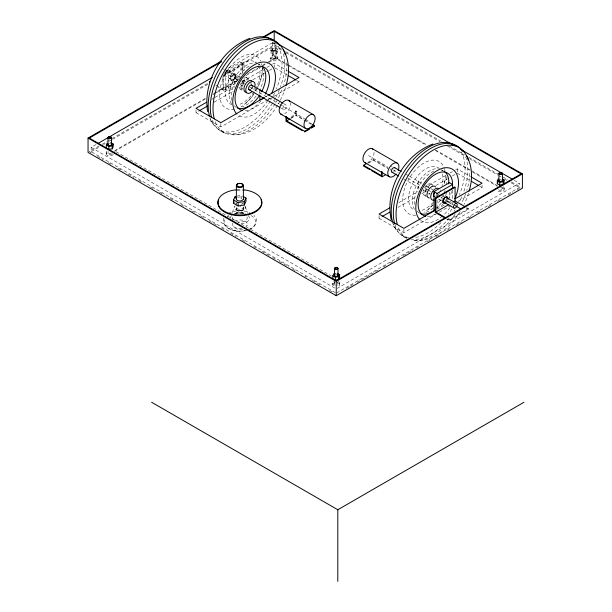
<?xml version="1.0" encoding="UTF-8"?>
<svg xmlns="http://www.w3.org/2000/svg" width="612" height="612" viewBox="0 0 612 612"><rect width="100%" height="100%" fill="white"/><g stroke="black" fill="none" stroke-linecap="round" stroke-linejoin="round"><path stroke-width="0.46" stroke-dasharray="3.06 2.29" d="M261.553 76.446L261.936 75.092L259.61 82.918L257.553 87.195M444.595 182.131L444.978 180.777L443.945 184.25M285.414 87.47L283.792 92.94L280.204 100.406M290.952 117.297A7.895 4.559 -60 0 0 295.787 111.277L295.917 110.849L296.537 111.208L296.537 115.148L303.896 119.394M291.572 117.657A7.895 4.559 -60 0 0 296.407 111.636L296.537 111.208M391.963 166.808L391.473 166.02M468.463 193.147L466.841 198.625L464.049 204.431M232.277 212.563L234.518 206.634M223.885 218.017C220.45 229.27 237.731 233.05 245.58 230.479M270.81 50.115L271.72 48.157L275.109 47.629L277.588 49.059L277.588 51.928L276.678 53.887L273.289 54.407L270.81 52.976L270.81 50.115L273.289 51.546A1.752 1.01 0 0 1 275.951 52.456A1.752 1.01 0 0 1 273.319 53.328A1.752 1.01 0 0 1 273.319 51.576L276.678 51.018L277.588 49.059M270.81 52.976L271.72 51.018L271.72 48.157M257.147 88.051L251.088 97.668L245.481 103.589L246.46 102.587M278.613 103.726L279.806 101.232M246.835 225.874L247.133 225.361M277.573 105.241C267.888 121.092 251.31 136.254 231.474 134.732M460.102 211.683C450.463 227.251 434.015 241.916 414.515 240.409M432.891 204.668L428.53 209.273L429.509 208.264M335.422 292.712L91.15 151.684L91.15 147.385L96.099 144.531M228.024 68.36L273.373 42.182M226.31 70.785L241.006 62.302L244.104 64.099L244.104 70.694M224.895 72.675L228.903 70.365L241.457 77.617M99.198 145.97L89.291 151.684L92.596 153.597M102.112 144.279L111.575 138.817M112.042 138.549L208.983 82.582M223.732 74.067L274.199 44.928L281.642 49.228M91.15 151.684L99.396 146.926M103.52 144.547L105.172 143.59M109.288 141.211L111.766 139.788M112.593 139.306L208.233 84.089M223.005 75.559L274.199 46.007L282.476 50.788M244.104 64.099L223.625 75.919L223.625 90.247L217.88 86.927M205.425 98.249L114.421 150.789L331.184 275.935M213.703 93.475L238.519 79.139M247.623 73.891L259.205 67.198M262.51 65.293L267.475 62.424M268.301 61.95L275.752 57.65L288.16 64.811M114.421 151.508L205.425 98.968M212.877 94.669L215.355 93.231M216.181 92.756L237.693 80.333M245.963 75.559L261.684 66.486M262.51 66.004L268.301 62.661M269.135 62.187L275.752 58.362L286.508 64.574M215.944 85.099L223.005 89.176L238.236 80.379M223.625 90.247L237.257 82.383M211.653 99.312L214.123 97.889M214.942 97.407L234.694 86.009M242.1 81.733L262.678 69.852M266.794 67.473L271.728 64.627M272.554 64.153L274.199 63.197L287.433 70.839M225.491 72.201L225.491 89.176L228.59 90.966L234.304 87.661M240.837 83.89L244.104 82.008L244.104 78.237M196.016 110.061L196.016 112.639L199.305 110.734M214.123 102.181L233.05 91.257M238.81 87.929L242.926 85.558M252.802 79.851L268.438 70.824M269.265 70.349L274.199 67.496L274.199 63.197M265.279 97.01L267.742 95.587M196.016 112.639L220.833 126.967L267.742 99.886M268.569 99.412L272.684 97.033M273.51 96.558L299.016 81.832L299.016 79.246M290.746 118.491L296.537 115.148M367.69 162.914L373.481 159.571L388.199 168.07M368.516 163.152L373.481 160.283L388.046 168.698M398.817 202.618L417.744 191.686M424.33 187.884L445.727 175.537M449.843 173.158L454.777 170.304M455.603 169.83L457.248 168.881L470.483 176.524M379.065 215.738L379.065 218.323L381.536 216.893M397.991 207.392L416.099 196.942M421.859 193.614L426.793 190.76M435.851 185.535L447.372 178.88M452.306 176.034L456.422 173.655M436.425 208.126L442.958 204.354M447.043 201.998L448.673 201.057M436.8 209.342L445.031 204.592M448.328 202.694L450.792 201.264M449.468 204.186L453.653 201.769M379.065 218.323L403.882 232.652L435.981 214.116M439.271 212.219L450.792 205.563M451.618 205.089L453.262 204.14M458.204 201.287L482.065 187.509L482.065 184.074M447.609 218.844L449.177 219.754L468.417 208.646L468.417 209.365L449.177 220.465L446.714 219.05M337.074 288.42L519.297 183.21L519.297 187.509L337.074 292.72M346.453 288.374L349.59 286.561M350.416 286.087L353.713 284.182M357.01 282.277L380.113 268.943M383.41 267.039L386.707 265.134M390.005 263.229L393.309 261.324M396.607 259.419L399.904 257.514M403.209 255.609L413.1 249.895M416.405 247.99L419.702 246.085M427.122 241.801L430.427 239.896M436.203 236.561L438.674 235.13M446.921 230.372L450.225 228.467M455.994 225.132L461.769 221.796M468.371 217.987L470.842 216.564M477.444 212.754L480.741 210.849M488.162 206.558L491.467 204.653M497.235 201.317L502.184 198.464M507.96 195.129L512.91 192.275M517.033 189.888L519.512 188.465M228.391 213.473C234.87 210.092 243.01 209.763 249.696 212.731M249.696 229.14C255.525 227.702 259.136 219.685 253.957 215.424M236.829 213.42L239.881 212.808L242.933 213.42M241.641 210.513L242.658 210.245M242.788 229.11C239.07 230.418 234.48 228.949 232.637 225.361M271.72 51.018L275.109 50.498L277.588 51.928M236.997 196.092L241.426 195.412L241.426 198.801L238.764 199.206M237.104 210.245L238.129 210.513A3.511 2.027 0 0 0 243.27 209.281A3.511 2.027 0 0 0 239.881 206.734M223.824 132.368L221.192 131.366L219.004 129.591M232.07 104.943L230.571 104.109A24.358 14.061 -60 0 1 231.39 74.618A24.358 14.061 -60 0 1 256.413 63.021M514.332 180.341L519.297 183.21M285.766 51.607L441.864 141.732M449.3 146.023L464.485 154.79M468.624 157.177L498.405 174.374M502.988 177.021L507.945 179.882M511.647 182.016L521.156 187.509M285.789 52.701L439.806 141.617M447.257 145.916L465.472 156.435M469.618 158.829L497.77 175.078M498.596 175.56L501.083 176.99M505.221 179.385L506.874 180.341M511.02 182.728L519.297 187.509M288.986 65.293L427.979 145.534M435.423 149.833L471.003 170.373M471.829 170.855L497.479 185.658M287.334 65.048L426.327 145.296M435.423 150.552L469.35 170.136M472.655 172.049L497.479 186.377M275.025 67.978L286.607 74.664M296.537 80.394L299.016 81.832M457.248 173.181L469.656 180.349M479.586 186.079L482.065 187.509M439.462 168.468L437.97 167.604A24.358 14.061 -60 0 0 413.62 181.665A24.358 14.061 -60 0 0 413.62 209.786M246.039 77.319L249.757 79.461A6.579 3.802 -60 0 0 243.637 82.536A6.579 3.802 -60 0 0 242.436 90.178M430.947 184.074L432.806 185.145A6.579 3.802 -60 0 0 426.227 188.947A6.579 3.802 -60 0 0 426.227 196.544L424.368 195.473M466.849 207.743L468.417 208.646M234.381 74.129A3.511 2.027 -60 0 1 233.271 79.568A3.511 2.027 -60 0 1 230.227 77.816A3.511 2.027 -60 0 1 234.381 74.129L235 74.488A3.511 2.027 -60 0 1 233.891 79.927A3.511 2.027 -60 0 1 230.846 78.175A3.511 2.027 -60 0 1 235 74.488M239.583 77.242L228.903 71.084L228.903 70.365M465.954 207.942L468.417 209.365M224.841 69.638L239.736 78.237M243.041 80.149L245.603 81.626M283.586 103.55L286.064 104.981A2.632 1.522 -60 0 1 285.23 109.058A2.632 1.522 -60 0 1 282.951 107.743A2.632 1.522 -60 0 1 286.064 104.981M406.238 174.366L408.717 175.797M409.543 176.271L421.951 183.439M426.09 185.826L430.228 188.213M431.055 188.695L432.814 189.712M443.05 195.618L444.603 196.513M295.787 111.277L296.407 111.636M225.491 71.26L228.59 73.05L228.59 90.966M241.778 80.662L244.104 82.008M224.726 72.614L238.007 80.279M241.878 82.513L244.326 83.928M250.033 87.225L279.095 104.002M279.913 104.476L304.623 118.743M305.449 119.218L309.565 121.597M368.516 155.624L387.457 166.563M393.225 169.891L398.167 172.745M407.814 178.314L421.048 185.956M427.819 189.865L424.361 187.869A6.579 3.802 -60 0 1 426.449 185.275M428.048 189.995L430.978 191.694M440.908 197.424L442.56 198.38M443.386 198.854L452.528 204.133M304.715 119.868L312.082 124.121M311.294 124.381L295.917 115.507L295.917 110.849M223.862 75.154L237.104 82.796M240.409 84.708L242.964 86.185M280.946 108.11L283.433 109.54M403.599 178.926L419.319 187.999M423.458 190.386L427.597 192.772M428.423 193.254L430.182 194.272M438.353 198.984L442.484 201.371M230.869 80.21L231.489 80.57M239.46 88.717L242.436 90.431M91.15 147.385L336.248 288.895M97.553 156.458L103.329 159.793M108.286 162.654L112.417 165.041M118.2 168.376L123.157 171.238M128.107 174.099L133.89 177.434M138.847 180.295L142.978 182.682M150.407 186.974L153.711 188.879M159.495 192.222L164.452 195.083M170.235 198.418L173.54 200.323M180.968 204.615L184.273 206.527M191.709 210.819L195.014 212.724M200.797 216.059L204.094 217.971M209.052 220.833L216.487 225.124M221.445 227.985L223.923 229.416M230.525 233.226L236.308 236.569M242.092 239.904L245.397 241.809M253.651 246.582L256.13 248.013M261.913 251.348L269.349 255.64M272.654 257.553L275.958 259.457M279.256 261.362L289.17 267.084M292.475 268.997L295.78 270.902M304.86 276.15L306.513 277.098M312.296 280.441L316.427 282.82M317.253 283.302L319.732 284.733M329.638 290.455L332.943 292.36M254.921 61.927L256.397 62.806M402.053 235.268L404.241 237.051L406.873 238.053A52.204 30.141 -60 0 1 397.861 226.272M396.186 229.829L392.95 223.556M213.144 124.144L209.901 117.879M245.251 206.634L247.485 212.563M504.189 188.228L504.189 189.659A3.511 2.027 0 0 1 500.685 191.686A3.511 2.027 0 0 1 497.173 189.659M457.248 168.881L457.248 172.324M452.597 190.125L452.597 199.55M449.491 192.099L449.491 197.76M449.177 219.754L449.177 220.465M437.083 200.017L437.083 209.449M418.157 180.701L418.157 191.449M403.882 229.209L403.882 232.652M373.481 159.571L373.481 160.283M339.759 283.165L339.759 284.595A3.511 2.027 0 0 1 337.158 286.554M334.496 281.329L334.496 283.165M332.737 283.165L332.737 284.595A3.511 2.027 0 0 0 335.338 286.554M277.71 57.467A3.511 2.027 0 0 1 272.447 59.226A3.511 2.027 0 0 1 272.447 55.715A3.511 2.027 0 0 1 277.71 57.467L277.71 58.905A3.511 2.027 0 0 1 272.447 60.657A3.511 2.027 0 0 1 272.447 57.146A3.511 2.027 0 0 1 277.71 58.905M276.678 51.018L276.678 53.887M275.951 42.779L275.951 57.467A1.752 1.01 0 0 1 273.319 58.347A1.752 1.01 0 0 1 273.319 56.595A1.752 1.01 0 0 1 275.951 57.467M275.752 57.65L275.752 58.362M275.109 47.629L275.109 50.498M274.199 41.708L274.199 46.007M273.289 51.546L273.289 54.407M272.447 42.779L272.447 57.467M270.688 57.467L270.688 58.905M259.924 91.142L259.924 93.827M243.392 207.323L243.392 213.772M242.865 72.453L242.865 64.811L242.245 64.451L242.245 73.532M241.006 62.302L241.006 74.557M236.37 203.023L236.37 205.601M236.37 207.323L236.37 213.772M223.005 76.469L223.005 89.176M220.833 123.532L220.833 126.967M106.259 152.403L106.259 153.834M236.492 213.244A3.511 2.027 0 0 1 239.881 211.744A3.511 2.027 0 0 1 243.27 213.244M243.27 203.551A3.511 2.027 0 0 1 242.926 204.041M243.27 206.802A3.511 2.027 0 0 1 239.881 209.35A3.511 2.027 0 0 1 236.492 206.802M394.947 170.098A2.632 1.522 -60 0 1 393.814 171.758M391.076 168.652A7.895 4.559 -60 0 1 389.921 170.35M374.1 152.403A7.895 4.559 -60 0 1 368.516 162.073M290.142 102.479A7.895 4.559 -60 0 1 284.748 113.71M223.181 69.087A2.632 1.522 -60 0 1 224.015 69.164M446.699 198.617A2.632 1.522 -60 0 1 445.766 201.011M443.348 195.894A2.632 1.522 -60 0 1 443.593 196.827M442.216 199.696A2.632 1.522 -60 0 1 440.12 199.902A2.632 1.522 -60 0 1 440.418 197.141M446.592 200.705A3.511 2.027 -60 0 1 446.079 201.455M447.609 200.239A3.511 2.027 -60 0 1 446.699 201.815M275.079 43.659A1.752 1.01 0 0 1 272.807 43.398A1.752 1.01 0 0 1 272.96 42.067M274.536 43.154A1.316 0.757 0 0 1 273.159 42.886A1.316 0.757 0 0 1 273.059 42.044M111.285 152.908A1.752 1.01 0 0 1 108.699 153.207A1.752 1.01 0 0 1 108.523 151.684M113.159 154.362A3.511 2.027 0 0 1 107.284 155.272A3.511 2.027 0 0 1 108.86 151.875M112.248 153.834A3.511 2.027 0 0 1 106.985 153.635A3.511 2.027 0 0 1 108.01 150.651M109.311 143.545A1.752 1.01 0 0 1 110.221 143.545M501.924 187.509A1.752 1.01 0 0 1 501.924 188.947A1.752 1.01 0 0 1 499.438 188.947M500.685 187.632A3.511 2.027 0 0 1 504.189 189.659M503.163 186.798A3.511 2.027 0 0 1 503.163 189.659A3.511 2.027 0 0 1 498.199 189.659M500.226 179.37A1.752 1.01 0 0 1 501.136 179.37M337.487 282.446A1.752 1.01 0 0 1 337.487 283.876M335.009 283.876A1.752 1.01 0 0 1 335.009 282.446M337.158 282.637A3.511 2.027 0 0 1 339.759 284.595M332.737 284.595A3.511 2.027 0 0 1 335.338 282.637M338.008 281.405A3.511 2.027 0 0 1 339.729 283.425A3.511 2.027 0 0 1 337.158 285.115M335.338 285.115A3.511 2.027 0 0 1 332.767 283.425A3.511 2.027 0 0 1 334.496 281.405M335.797 274.298A1.752 1.01 0 0 1 336.707 274.298M236.079 203.574A4.391 2.532 0 0 1 235.643 202.962M237.02 190.47A21.94 12.668 0 0 1 244.639 190.661M237.02 189.751A21.94 12.668 0 0 1 242.742 189.751M243.201 202.679A3.481 2.012 0 0 1 241.029 204.247M236.515 203.108A3.481 2.012 0 0 1 236.301 202.595M237.701 197.37A3.481 2.012 0 0 1 242.566 197.798M234.526 109.173A30.179 17.427 -60 0 1 225.201 74.412A30.179 17.427 -60 0 1 260.651 61.154M261.553 63.694A30.179 17.427 -60 0 1 261.905 65.277M262.035 66.111A30.179 17.427 -60 0 1 256.03 90.683M253.682 94.378A30.179 17.427 -60 0 1 240.937 106.61M286.745 62.875A52.204 30.141 -60 0 1 283.761 84.678M281.895 90.018A52.204 30.141 -60 0 1 276.027 102.227M275.109 103.788A52.204 30.141 -60 0 1 214.82 120.587M283.478 53.879A52.655 30.401 -60 0 1 280.426 86.866M279.432 89.482A52.655 30.401 -60 0 1 276.035 96.948M275.607 97.767A52.655 30.401 -60 0 1 272.914 102.541M272.439 103.321A52.655 30.401 -60 0 1 212.104 119.485M277.993 46.03A52.204 30.141 -60 0 1 276.417 88.878M274.589 93.009A52.204 30.141 -60 0 1 273.38 95.464M272.96 96.268A52.204 30.141 -60 0 1 271.208 99.45M270.29 101.003A52.204 30.141 -60 0 1 210 117.81M269.188 98.28A30.179 17.427 -60 0 1 268.293 99.779M267.819 100.521A30.179 17.427 -60 0 1 237.517 114.658M236.385 107.467A24.358 14.061 -60 0 1 234.243 105.685M231.757 100.391A24.358 14.061 -60 0 1 250.063 65.698M258.126 64.314A24.358 14.061 -60 0 1 259.924 64.872M258.478 65.844A24.358 14.061 -60 0 1 256.604 86.82M256.214 87.646A24.358 14.061 -60 0 1 254.921 90.048M253.988 91.593A24.358 14.061 -60 0 1 238.29 104.797M258.608 64.138A24.281 14.015 -60 0 1 260.085 65.232M262.15 68.047A24.281 14.015 -60 0 1 260.284 88.954M256.137 95.962A24.281 14.015 -60 0 1 242.023 106.878M231.604 103.657A24.281 14.015 -60 0 1 234.327 78.152A24.281 14.015 -60 0 1 255.051 63.036M251.119 82.475A6.579 3.802 -60 0 1 250.966 83.959M241.817 81.694A2.632 1.522 -60 0 1 243.882 80.654A2.632 1.522 -60 0 1 244.548 82.536M244.066 83.775A2.632 1.522 -60 0 1 243.675 84.341M243.232 84.816A2.632 1.522 -60 0 1 240.883 84.089M240.952 83.5A2.632 1.522 -60 0 1 241.136 82.872M243.951 77.127A6.579 3.802 -60 0 1 247.401 80.325M242.75 88.388A6.579 3.802 -60 0 1 238.718 88.029M260.896 100.773A24.358 14.061 -60 0 1 244.463 110.757M252.289 86.376A2.632 1.522 -60 0 1 251.356 88.771M254.454 87.807A6.579 3.802 -60 0 1 253.72 89.352M252.595 86.736A6.579 3.802 -60 0 1 251.853 88.273M461.043 151.715A52.204 30.141 -60 0 1 459.467 194.562M451.893 209.006A52.204 30.141 -60 0 1 448.252 214.215M440.992 222.615A52.204 30.141 -60 0 1 414.936 237.487M408.785 237.525A52.204 30.141 -60 0 1 392.499 221.674M465.663 156.848A52.655 30.401 -60 0 1 463.146 193.446M461.792 196.827A52.655 30.401 -60 0 1 459.497 201.807M454.999 209.778A52.655 30.401 -60 0 1 453.997 211.324M449.177 217.933A52.655 30.401 -60 0 1 411.952 239.43M406.628 238.198A52.655 30.401 -60 0 1 394.602 223.342M469.855 173.25A52.204 30.141 -60 0 1 466.803 190.355M465.602 193.928A52.204 30.141 -60 0 1 460.828 204.737M455.19 214.062A52.204 30.141 -60 0 1 410.935 239.759M453.087 202.434A30.179 17.427 -60 0 1 452.237 203.964M449.889 207.659A30.179 17.427 -60 0 1 443.34 215.263M442.667 215.868A30.179 17.427 -60 0 1 419.878 219.7M415.816 215.133A30.179 17.427 -60 0 1 409.566 177.801A30.179 17.427 -60 0 1 444.343 168.499M444.595 169.371A30.179 17.427 -60 0 1 444.955 170.955M445.322 175.33A30.179 17.427 -60 0 1 443.96 184.793M432.799 205.012A30.179 17.427 -60 0 1 423.986 212.295M441.696 169.754A24.358 14.061 -60 0 1 444.434 172.293M446.332 176.83A24.358 14.061 -60 0 1 446.477 184.51M445.031 190.523A24.358 14.061 -60 0 1 444.434 192.176M442.981 195.473A24.358 14.061 -60 0 1 436.991 204.446M433.25 208.103A24.358 14.061 -60 0 1 425.065 212.624M414.607 209.403A24.358 14.061 -60 0 1 417.338 183.814A24.358 14.061 -60 0 1 438.131 168.652M442.43 173.946A24.358 14.061 -60 0 1 442.055 185.872M440.709 190.026A24.358 14.061 -60 0 1 439.653 192.505M439.255 193.323A24.358 14.061 -60 0 1 437.97 195.725M433.273 202.297A24.358 14.061 -60 0 1 418.792 210.91M451.595 191.38A24.358 14.061 -60 0 1 448.389 199.642M447.51 201.233A24.358 14.061 -60 0 1 446.576 202.786M435.339 214.093A24.358 14.061 -60 0 1 427.513 216.434M436.264 195.526A2.632 1.522 -60 0 1 435.339 196.353M427.658 184.396A6.579 3.802 -60 0 1 431.689 184.755M429.984 193.078A6.579 3.802 -60 0 1 428.859 194.264M425.332 195.771A6.579 3.802 -60 0 1 423.626 189.414M446.485 193.384A24.281 14.015 -60 0 1 445.429 195.855M441.283 202.855A24.281 14.015 -60 0 1 436.67 208.08M419.472 213.083A24.281 14.015 -60 0 1 416.749 210.551M414.592 204.469A24.281 14.015 -60 0 1 434.597 170.809M441.153 170.067A24.281 14.015 -60 0 1 442.935 170.618M426.044 191.778A2.632 1.522 -60 0 1 426.526 188.718A2.632 1.522 -60 0 1 428.974 187.494M244.693 205.862A5.554 3.205 0 0 1 239.881 210.673A5.554 3.205 0 0 1 235.069 205.862M238.129 210.513A3.511 2.027 0 0 1 237.402 207.323M248.135 215.462A9.524 5.5 0 0 1 239.881 223.717M230.357 218.216A9.524 5.5 0 0 1 231.634 215.462M235.115 213.45A9.524 5.5 0 0 1 244.647 213.45M247.026 216.816A7.398 4.269 0 0 1 237.969 222.049M233.478 220.052A7.398 4.269 0 0 1 232.736 216.816M239.881 213.649A7.398 4.269 0 0 1 241.794 213.795M251.05 215.562A15.797 9.119 0 0 1 247.783 229.905M247.057 230.135A15.797 9.119 0 0 1 229.944 229.095A15.797 9.119 0 0 1 224.627 219.647M227.35 216.457A15.797 9.119 0 0 1 228.712 215.562M234.22 213.496A15.797 9.119 0 0 1 245.542 213.496M234.58 221.177A7.505 4.33 0 0 1 244.448 220.802A7.505 4.33 0 0 1 246.384 226.402M241.824 228.421A7.505 4.33 0 0 1 232.637 223.12M233.73 79.331A2.632 1.522 -60 0 0 234.564 75.253A2.632 1.522 -60 0 0 231.451 78.015A2.632 1.522 -60 0 0 233.73 79.331M236.829 81.121A2.632 1.522 -60 0 0 237.663 77.043A2.632 1.522 -60 0 0 234.549 79.805A2.632 1.522 -60 0 0 236.829 81.121M273.319 50.467A1.752 1.01 0 0 0 275.951 49.587A1.752 1.01 0 0 0 273.319 48.708A1.752 1.01 0 0 0 273.319 50.467"/><path stroke-width="0.92" d="M285.957 85.642C289.744 73.968 289.621 60.489 283.333 49.687M469.006 191.327C472.793 179.653 472.663 166.173 466.382 155.371M106.373 147.913L106.373 145.044L107.284 143.086L107.284 144.998M106.373 145.044L108.86 146.482L108.86 149.343L112.248 148.823L112.248 145.954L113.159 143.996L110.673 142.565M112.248 148.823L113.159 146.865L113.159 143.996M242.933 196.284L245.963 198.028L245.963 201.417L244.303 204.997L238.099 205.961L233.562 203.337L233.562 199.948L235.222 196.368L235.222 198.066M233.562 203.337L234.228 201.906M244.303 204.997L244.303 201.608L245.963 198.028M332.859 278.674L332.859 275.805L333.769 273.847L335.46 273.587M332.859 275.805L335.338 277.236L335.338 280.105L338.734 279.577L338.734 276.716L339.637 274.757L337.158 273.319M338.734 279.577L339.637 277.618L339.637 274.757M502.421 178.865L504.074 179.821L504.074 182.69L503.163 184.648L499.774 185.168L497.288 183.738L497.288 180.869L498.199 178.911M497.288 183.738L497.9 182.43M503.163 184.648L503.163 181.779L504.074 179.821M263.443 36.812L274.199 30.6L522.403 173.9L522.403 188.228L336.248 295.703L88.051 152.403L88.051 138.075L221.253 61.169M221.368 61.82L89.291 138.075L336.248 280.656L521.156 173.9L274.199 31.319L264.292 37.034M97.744 143.583L212.356 77.41M206.718 102.166L196.016 108.339L220.833 122.668L264.453 97.484M199.305 110.734L207.537 105.983M268.569 95.112L299.016 77.533L288.267 71.321M302.175 130.578L285.988 121.237L285.988 116.578L286.607 116.938L286.607 120.878L289.92 118.965M286.607 120.878L304.6 131.266L314.53 125.537L314.53 126.248L311.225 128.16M309.565 129.117L304.6 131.985L304.6 131.266M370.023 169.754L363.551 166.013L363.551 165.301L366.863 163.389M371.645 170.687L382.163 176.761L385.476 174.856M389.76 207.843L379.065 214.024L403.882 228.352L435.155 210.298M382.355 216.418L389.76 212.142M435.53 210.436L433.977 209.541L433.977 191.632L449.491 182.674L452.597 184.464L452.597 188.236M433.977 191.632L437.083 193.423L452.597 184.464M445.077 218.102L435.216 212.41L435.216 198.081L454.456 186.974L455.076 187.333L455.076 200.943L464.493 206.382M435.216 198.081L435.843 198.433L455.076 187.333M454.907 198.892L482.065 183.21L471.309 177.006M435.843 198.433L435.843 212.05L448.665 204.645M453.469 201.868L455.076 200.943M88.051 138.075L336.248 281.367L522.403 173.9M151.654 402.275L337.801 509.75L523.948 402.275M249.864 38.327C221.628 49.029 202.756 81.717 207.606 111.522M432.913 144.011C403.974 155.004 384.696 189.146 391.152 219.586M108.86 146.482L112.248 145.954M233.562 199.948L238.099 202.572L244.303 201.608M497.288 180.869L499.774 182.3L503.163 181.779M335.338 277.236L338.734 276.716M276.685 43.138L453.056 144.968M460.507 149.267L512.672 179.385M288.267 75.62L295.711 79.92M471.309 181.297L478.76 185.597M288.696 100.422L313.52 114.758A7.895 4.559 -60 0 1 311.011 126.99A7.895 4.559 -60 0 1 304.172 123.043A7.895 4.559 -60 0 1 313.52 114.758M372.463 148.785L397.287 163.113M251.318 84.923L282.752 103.076M394.648 167.68L401.273 171.498M445.949 197.293L456.705 203.498A2.632 1.522 -60 0 1 455.871 207.583A2.632 1.522 -60 0 1 453.584 206.259A2.632 1.522 -60 0 1 456.705 203.498M454.968 205.54L460.767 208.891M312.893 124.588L314.53 125.537M248.686 89.482L280.12 107.635M392.017 172.24L398.642 176.057M443.317 201.853L454.066 208.057M363.551 165.301L381.544 175.69L381.544 171.75L382.293 172.393A7.895 4.559 -60 0 0 383.181 173.211L389.385 176.799M288.78 118.399A7.895 4.559 -60 0 1 286.737 117.221L285.988 116.578M382.293 172.393L381.544 171.75M280.801 114.107L286.225 117.236M287.625 118.047L305.618 128.436M364.568 162.463L381.743 172.385M435.843 212.05L446.041 217.941M502.437 173.54A1.752 1.01 0 0 1 499.805 174.42A1.752 1.01 0 0 1 499.805 172.66A1.752 1.01 0 0 1 502.437 173.54L502.437 180.884M499.774 182.3L499.774 185.168M498.925 173.54L498.925 180.884M437.083 193.423L437.083 197.194M382.163 172.11L382.163 176.761M338.008 268.477A1.752 1.01 0 0 1 335.368 269.349A1.752 1.01 0 0 1 335.368 267.597A1.752 1.01 0 0 1 338.008 268.477L338.008 275.821M337.801 509.75L337.801 581.4M336.248 281.367L336.248 295.703M334.496 268.477L334.496 275.821M274.199 31.319L274.199 40.392M259.924 89.352L259.924 91.142M259.924 95.625L259.924 100.1M243.392 185.467L243.392 199.328M238.099 202.572L238.099 205.961M236.37 185.467L236.37 199.328M209.664 81.472L209.664 82.184M111.522 137.715L111.522 145.059M108.01 137.715L108.01 145.059M396.125 173.93A7.895 4.559 -60 0 1 387.84 174.252A7.895 4.559 -60 0 1 394.304 163.044A7.895 4.559 -60 0 1 398.175 170.388M392.85 172.309A2.632 1.522 -60 0 1 391.856 169.501A2.632 1.522 -60 0 1 394.947 167.948M365.724 162.823A7.895 4.559 -60 0 1 364.568 153.344A7.895 4.559 -60 0 1 373.351 149.611M281.956 114.459A7.895 4.559 -60 0 1 280.801 104.981A7.895 4.559 -60 0 1 289.583 101.248M444.84 201.838A2.632 1.522 -60 0 1 442.981 200.95A2.632 1.522 -60 0 1 444.511 197.76A2.632 1.522 -60 0 1 446.638 198.097M445.459 202.916A3.511 2.027 -60 0 1 442.989 201.226A3.511 2.027 -60 0 1 445.888 196.98A3.511 2.027 -60 0 1 447.854 199.405M446.592 196.651A3.511 2.027 -60 0 1 447.318 198.257M445.482 202.09A3.511 2.027 -60 0 1 442.69 202.365M275.721 42.274A1.752 1.01 0 0 1 275.897 42.519M110.642 136.836A1.752 1.01 0 0 1 110.772 138.541A1.752 1.01 0 0 1 108.041 137.891A1.752 1.01 0 0 1 110.221 136.736M111.009 143.805A1.752 1.01 0 0 1 111.109 145.174A1.752 1.01 0 0 1 108.76 145.35A1.752 1.01 0 0 1 108.248 144.011M502.2 179.836A1.752 1.01 0 0 1 500.685 181.359A1.752 1.01 0 0 1 499.163 179.836M337.487 274.566A1.752 1.01 0 0 1 337.487 275.997A1.752 1.01 0 0 1 335.009 275.997A1.752 1.01 0 0 1 335.009 274.566M261.072 199.749A21.94 12.668 0 0 1 239.881 215.692A21.94 12.668 0 0 1 218.691 199.749M243.698 189.835A21.94 12.668 0 0 1 258.21 209.266A21.94 12.668 0 0 1 221.552 209.266A21.94 12.668 0 0 1 236.071 189.835M243.201 199.29A3.481 2.012 0 0 1 238.787 200.92A3.481 2.012 0 0 1 236.576 198.181M214.269 118.774A52.204 30.141 -60 0 1 239.912 51.921A52.204 30.141 -60 0 1 285.322 54.629M211.553 117.657A52.655 30.401 -60 0 1 233.271 54.277A52.655 30.401 -60 0 1 279.76 45.663M209.457 115.997A52.204 30.141 -60 0 1 227.588 56.985A52.204 30.141 -60 0 1 272.677 40.117M236.829 114.023A30.179 17.427 -60 0 1 239.728 79.652A30.179 17.427 -60 0 1 268.194 62.929A30.179 17.427 -60 0 1 271.583 93.605M251.631 91.945A6.579 3.802 -60 0 1 245.787 90.591A6.579 3.802 -60 0 1 250.836 81.863A6.579 3.802 -60 0 1 254.921 86.246M250.43 89.597A2.632 1.522 -60 0 1 248.571 88.709A2.632 1.522 -60 0 1 250.101 85.519A2.632 1.522 -60 0 1 252.228 85.856M246.238 92.374A6.579 3.802 -60 0 1 244.877 85.236A6.579 3.802 -60 0 1 251.853 80.677M242.727 110.581A24.358 14.061 -60 0 1 238.366 84.854A24.358 14.061 -60 0 1 262.984 66.762A24.358 14.061 -60 0 1 265.34 93.965M263.03 97.866A24.358 14.061 -60 0 1 261.982 99.358M262.227 66.379A24.358 14.061 -60 0 1 261.615 91.815M259.802 94.959A24.358 14.061 -60 0 1 237.204 107.88M422.058 186.538A30.179 17.427 -60 0 1 450.623 168.361A30.179 17.427 -60 0 1 454.984 198.487M419.878 219.7A30.179 17.427 -60 0 1 421.63 187.295M392.499 221.674A52.204 30.141 -60 0 1 410.637 162.662A52.204 30.141 -60 0 1 455.726 145.801M394.602 223.342A52.655 30.401 -60 0 1 416.321 159.962A52.655 30.401 -60 0 1 462.81 151.34M397.318 224.459A52.204 30.141 -60 0 1 422.961 157.598A52.204 30.141 -60 0 1 468.371 160.313M444.519 171.536A24.281 14.015 -60 0 1 448.718 183.906M434.597 209.855A24.281 14.015 -60 0 1 420.291 213.496M434.13 200.093A6.579 3.802 -60 0 1 431.307 193.843A6.579 3.802 -60 0 1 438.628 188.504M425.776 216.266A24.358 14.061 -60 0 1 427.214 181.359A24.358 14.061 -60 0 1 452.559 184.266M429.287 198.051A6.579 3.802 -60 0 1 428.323 190.156A6.579 3.802 -60 0 1 435.645 187.042M434.405 196.605A2.632 1.522 -60 0 1 434.405 192.879M237.402 186.905A3.511 2.027 0 0 0 243.27 185.994A3.511 2.027 0 0 0 238.971 183.516A3.511 2.027 0 0 0 237.402 186.905M237.716 186.362A3.068 1.775 0 0 0 242.842 185.574A3.068 1.775 0 0 0 239.085 183.401A3.068 1.775 0 0 0 237.716 186.362M109.112 138.014A1.316 0.757 0 0 0 111.078 137.356A1.316 0.757 0 0 0 109.112 136.698A1.316 0.757 0 0 0 109.112 138.014M500.027 173.839A1.316 0.757 0 0 0 501.993 173.181A1.316 0.757 0 0 0 500.027 172.523A1.316 0.757 0 0 0 500.027 173.839M335.322 268.653A1.316 0.757 0 0 0 337.518 268.308A1.316 0.757 0 0 0 335.912 267.383A1.316 0.757 0 0 0 335.322 268.653"/></g></svg>
